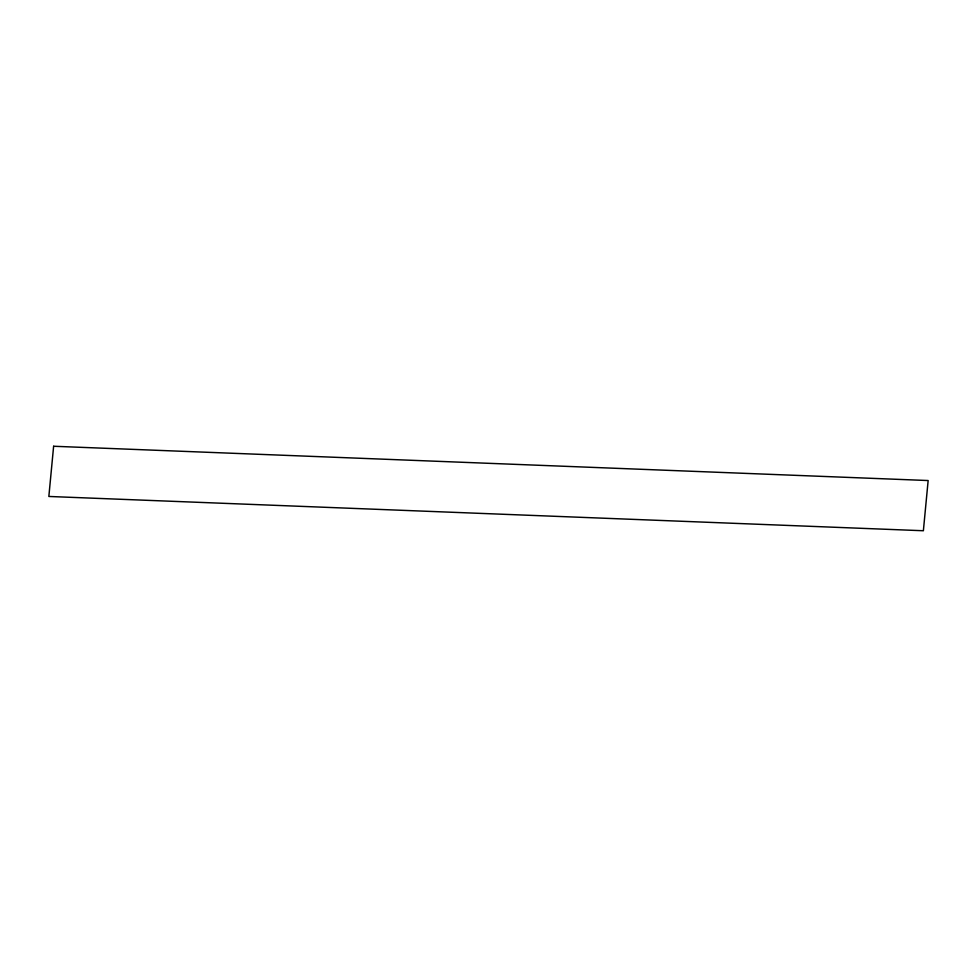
<?xml version="1.0" encoding="UTF-8"?>
<svg xmlns="http://www.w3.org/2000/svg" width="977" height="977" viewBox="0 0 977 977"><rect width="100%" height="100%" fill="white"/><g stroke="black" fill="none" stroke-linecap="round" stroke-linejoin="round"><path stroke-width="1.47" d="M53.625 446.257L48.85 496.463L923.375 530.743L928.15 480.537L53.625 446.257"/></g></svg>
